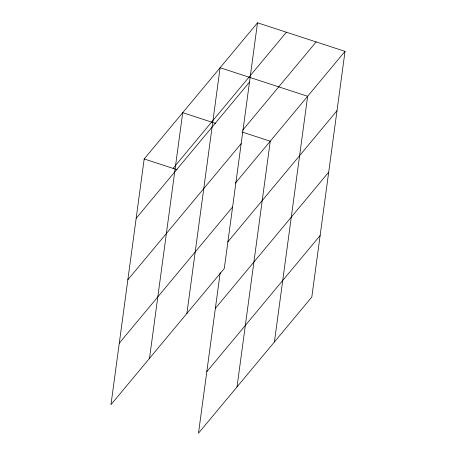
<?xml version="1.0" encoding="UTF-8"?>
<svg xmlns="http://www.w3.org/2000/svg" width="456" height="456" viewBox="0 0 456 456"><rect width="100%" height="100%" fill="white"/><g stroke="black" fill="none" stroke-linecap="round" stroke-linejoin="round"><path stroke-width="0.68" d="M257.509 22.8L144.187 158.962L110.968 404.654L224.289 268.498L257.509 22.8L345.032 51.346L311.813 297.038L198.491 433.2L220.191 272.699M149.5 358.365L182.719 112.666L215.66 123.411M186.892 313.432L220.111 67.733L307.635 96.279L274.415 341.971M237.023 386.905L270.243 141.206L242.028 132.006M173.075 168.378L286.391 32.222M136.167 218.299L249.483 82.143M242.712 130.165L316.145 41.923M127.851 279.796L241.167 143.64M235.336 183.147L345.032 51.346M119.284 343.157L232.606 207.001M227.766 241.942L337.007 110.683M215.374 308.341L328.69 172.18M206.807 371.703L320.123 235.541M144.187 158.962L177.127 169.7"/></g></svg>
